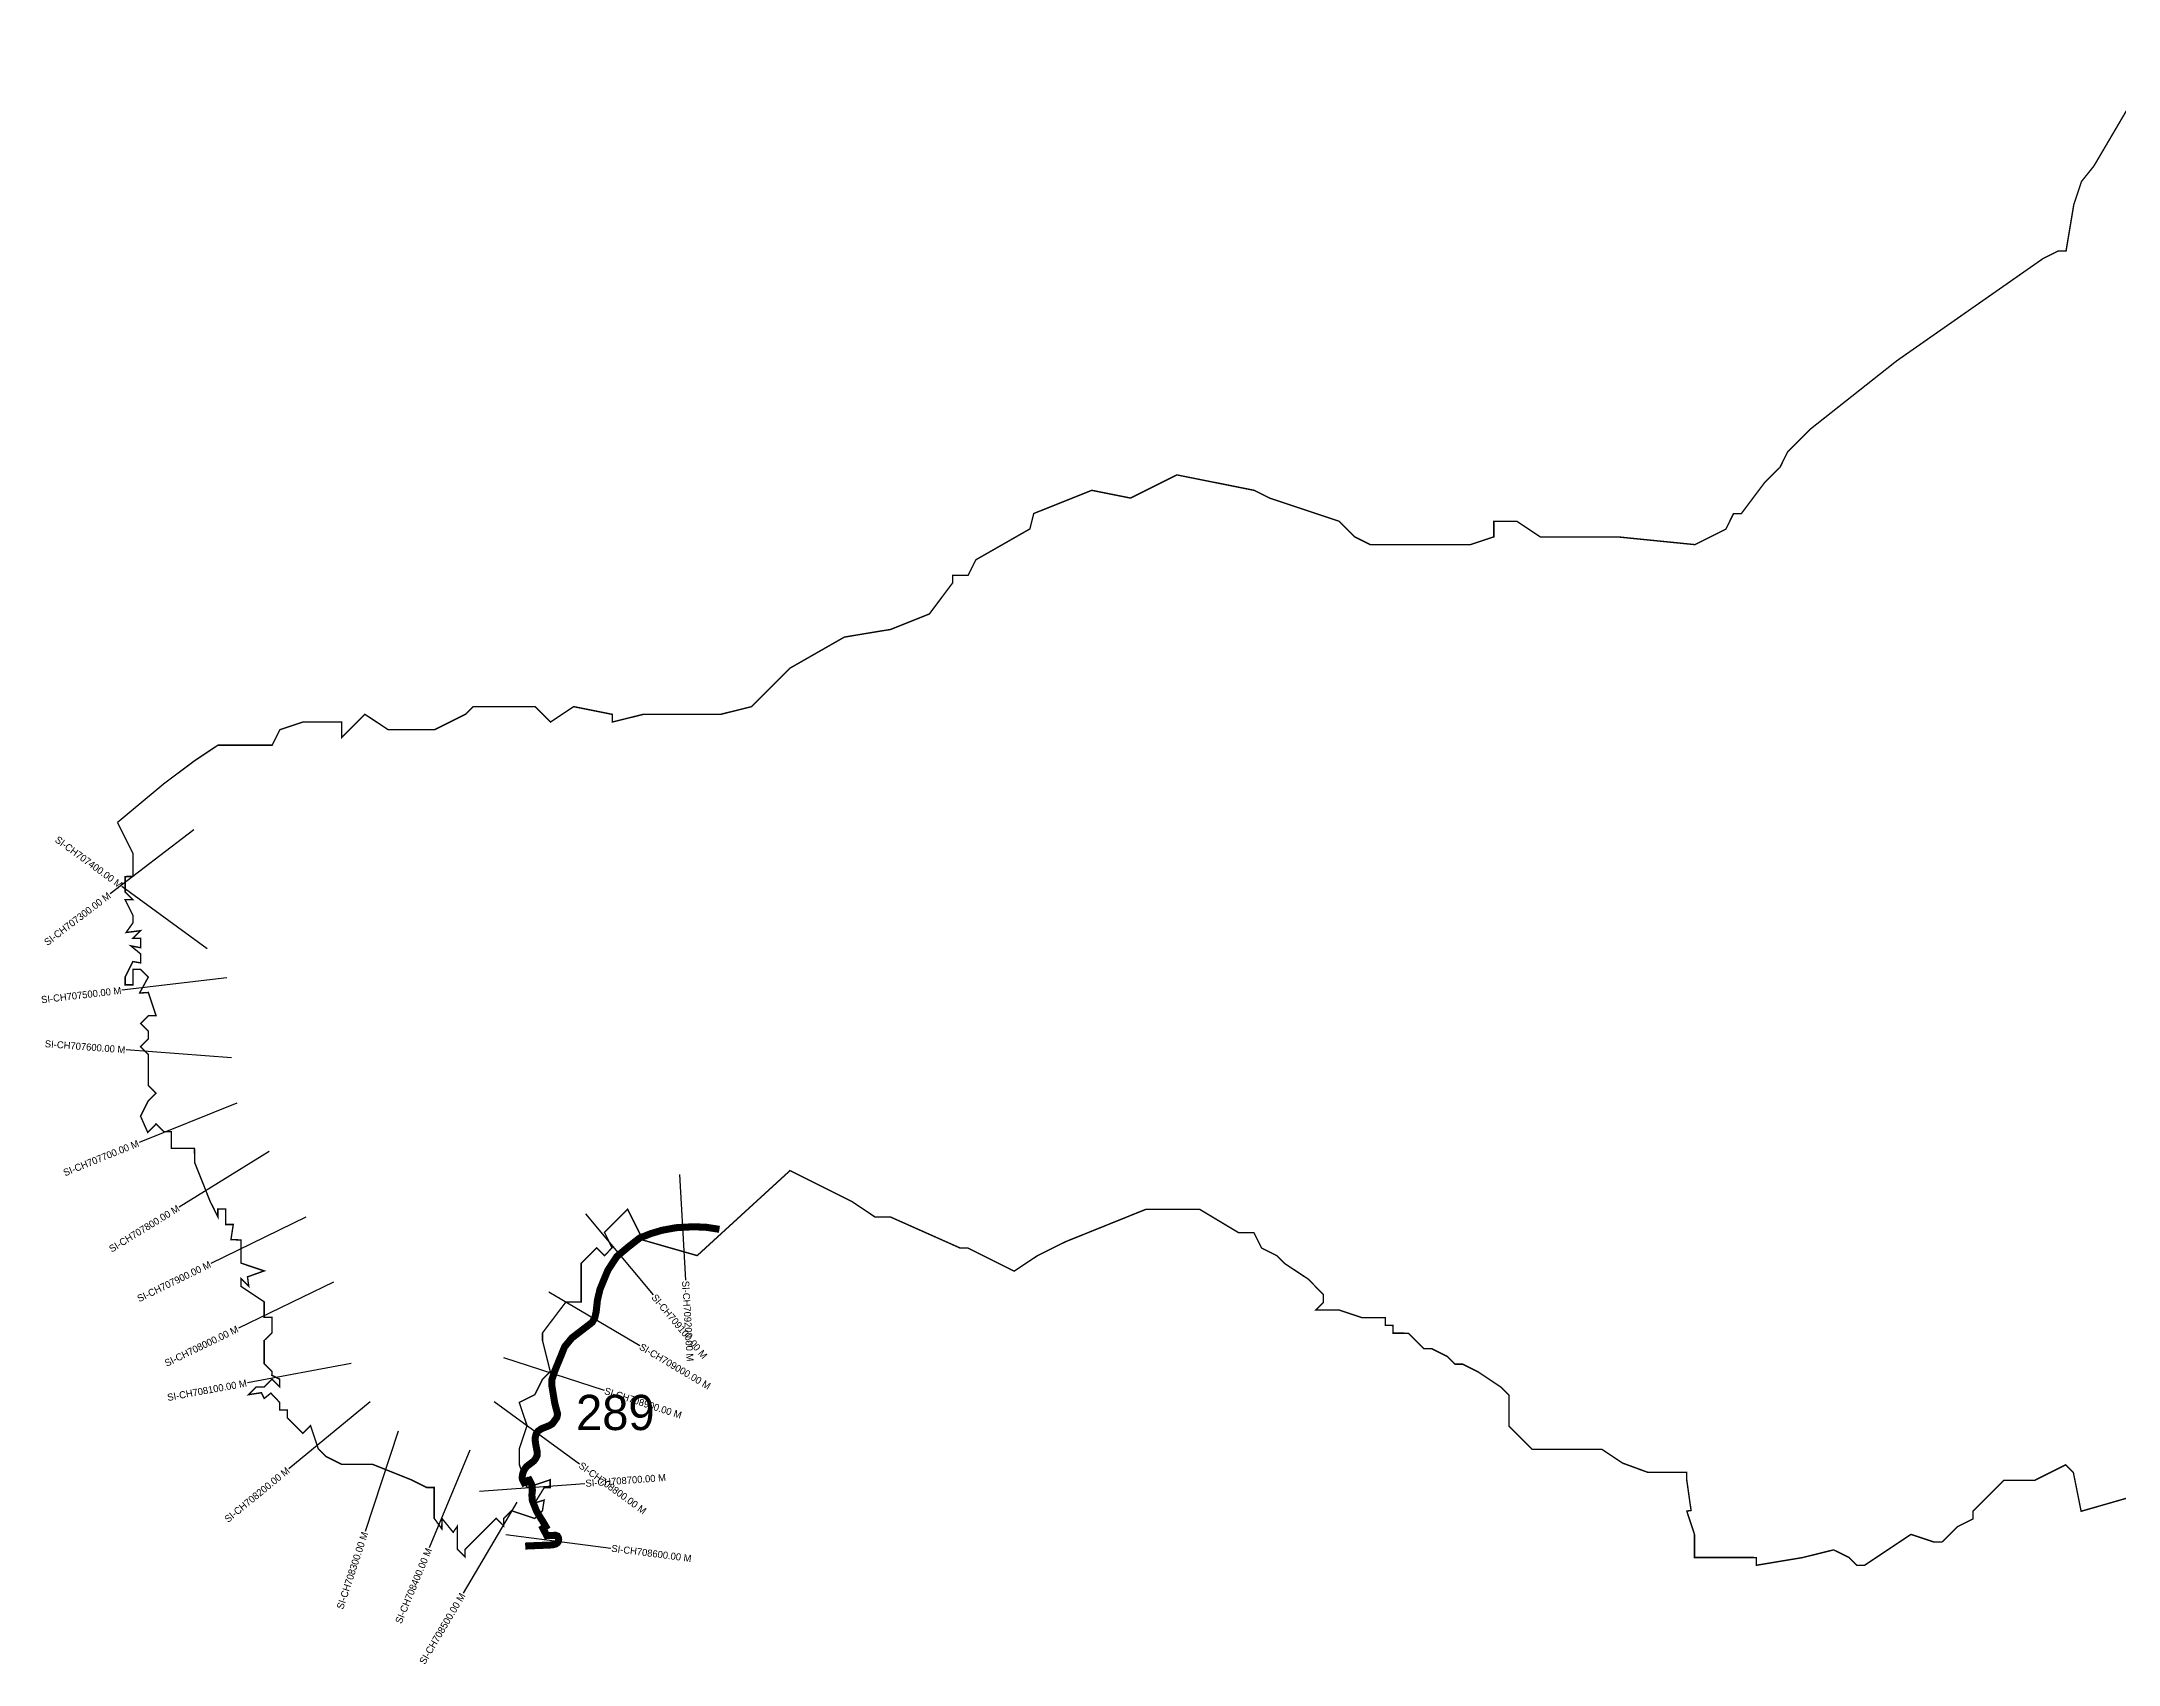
# Model space of a CAD drawing. Header units: metres. Extents: x 351169 to 357842, y 1752946 to 1757514.
# Drawn here: x 351169 to 354118, y 1753047 to 1755351 of the extents above; entities that cross this region are included whole.
import ezdxf
from ezdxf.enums import TextEntityAlignment as Align

# ---------------------------------------------------------------- set-up
doc = ezdxf.new("R2010")
doc.units = ezdxf.units.M
for name, color, linetype in [('ARTIFICIALLY PROTECTED', 4, 'Continuous'), ('CS', 134, 'Continuous'), ('CSMark', 6, 'Continuous')]:
    doc.layers.add(name, color=color, linetype=linetype)

msp = doc.modelspace()

# ---------------------------------------------------------------- linework, layer by layer
at = {"color": 6, "const_width": 2}
for points in [[(351276.5, 1754242.2), (351342.4, 1754297.1), (351386.3, 1754330), (351419.2, 1754351.9), (351496.1, 1754351.9), (351507.1, 1754373.8), (351540, 1754384.8), (351594.9, 1754384.8), (351594.9, 1754362.8), (351627.8, 1754395.7), (351660.8, 1754373.8), (351726.6, 1754373.7), (351770.5, 1754395.7), (351781.5, 1754406.7), (351869.4, 1754406.6), (351891.3, 1754384.7), (351924.2, 1754406.6), (351979.1, 1754395.6), (351979.1, 1754384.7), (352023, 1754395.6), (352132.8, 1754395.6), (352176.7, 1754406.5), (352231.7, 1754461.4), (352308.5, 1754505.3), (352341.4, 1754510.8), (352374.4, 1754516.2), (352429.3, 1754538.2), (352462.2, 1754582.1), (352462.2, 1754593), (352480.7, 1754593), (352484.2, 1754593), (352495.2, 1754615), (352572, 1754658.9), (352577.5, 1754680.8), (352659.9, 1754713.7), (352714.8, 1754702.7), (352780.6, 1754735.6), (352890.4, 1754713.7), (352912.4, 1754702.7), (353011.2, 1754669.7), (353033.1, 1754647.7), (353055.1, 1754636.7), (353197.8, 1754636.7), (353230.7, 1754647.6), (353230.7, 1754669.6), (353263.7, 1754669.6), (353296.6, 1754647.6), (353406.4, 1754647.6), (353516.2, 1754636.6), (353560.1, 1754658.5), (353571, 1754680.5), (353582, 1754680.5), (353615, 1754724.4), (353637, 1754746.3), (353647.9, 1754768.3), (353680.9, 1754801.2), (353803.1, 1754897.8), (354010.3, 1755042.6), (354032.3, 1755053.6), (354043.2, 1755053.6), (354054.2, 1755119.4), (354065.2, 1755152.3), (354082.8, 1755174.3), (354186.1, 1755349.9)], [(354141.4, 1753286.1), (354064.6, 1753264.1), (354053.6, 1753319), (354042.6, 1753330), (353998.7, 1753308), (353954.8, 1753308.1), (353910.9, 1753264.2), (353910.9, 1753253.2), (353888.9, 1753242.2), (353866.9, 1753220.3), (353856, 1753220.3), (353823, 1753231.3), (353757.1, 1753187.4), (353746.1, 1753187.4), (353735.2, 1753198.4), (353713.2, 1753209.3), (353669.3, 1753198.4), (353603.4, 1753187.4), (353603.4, 1753198.4), (353515.6, 1753198.5), (353515.6, 1753231.4), (353504.7, 1753264.3), (353510.8, 1753265.2), (353509, 1753277.6), (353504.7, 1753308.2), (353504.7, 1753319.2), (353449.8, 1753319.2), (353413.3, 1753332.6), (353383.9, 1753352.2), (353285.1, 1753352.2), (353252.2, 1753385.2), (353252.2, 1753429.1), (353241.2, 1753440.1), (353208.3, 1753462), (353186.4, 1753473), (353175.4, 1753473), (353164.4, 1753484), (353142.5, 1753495), (353131.5, 1753495), (353119.3, 1753507.2), (353109.5, 1753516.9), (353087.6, 1753517), (353087.6, 1753527.9), (353076.6, 1753528), (353076.6, 1753538.9), (353043.7, 1753538.9), (353010.8, 1753549.9), (352977.8, 1753549.9), (352988.8, 1753560.9), (352988.8, 1753571.9), (352966.9, 1753593.9), (352937.7, 1753613.3), (352933.9, 1753615.8), (352923, 1753626.8), (352901, 1753637.8), (352890.1, 1753659.7), (352868.1, 1753659.8), (352826.2, 1753684.9), (352813.2, 1753692.7), (352736.4, 1753692.7), (352622.3, 1753646.7), (352582.6, 1753626.9), (352549.7, 1753605), (352483.9, 1753637.9), (352472.9, 1753637.9), (352374.1, 1753681.9), (352352.1, 1753681.9), (352340.9, 1753689.4), (352319.2, 1753703.9), (352231.4, 1753747.8), (352099.6, 1753627.1), (352022.8, 1753649.1), (352000.8, 1753693), (351967.9, 1753660.1), (351978.8, 1753638.1), (351967.9, 1753627.1), (351956.9, 1753638.1), (351934.9, 1753616.2), (351934.9, 1753561.3), (351913.2, 1753561.3), (351880, 1753517.4), (351880, 1753506.4), (351891, 1753462.5), (351880, 1753451.5), (351869, 1753429.6), (351847, 1753418.6), (351858, 1753385.7), (351847, 1753352.7), (351847, 1753330.8), (351857.1, 1753300.6), (351858, 1753297.8), (351890.9, 1753308.8), (351890.9, 1753297.8), (351882.5, 1753297.8), (351869, 1753275.9), (351882.3, 1753280), (351879.9, 1753264.9), (351868.9, 1753253.9), (351836, 1753264.9), (351825, 1753254), (351825, 1753243), (351814.1, 1753254), (351801.3, 1753241.3), (351770.1, 1753210), (351770.1, 1753199.1), (351759.1, 1753210.1), (351759.1, 1753227.4), (351759.2, 1753243), (351753.1, 1753234.3), (351737.2, 1753254), (351737, 1753239.1), (351726.2, 1753254), (351726.2, 1753297.9), (351715.3, 1753297.9), (351693.3, 1753308.9), (351660.1, 1753322.2), (351638.4, 1753330.9), (351594.5, 1753330.9), (351572.6, 1753341.9), (351561.6, 1753352.8), (351550.6, 1753385.8), (351540.4, 1753375.6), (351539.6, 1753374.8), (351517.7, 1753396.8), (351517.7, 1753407.8), (351506.7, 1753407.8), (351506.7, 1753418.7), (351494.3, 1753431.8), (351484.8, 1753424.2), (351480.9, 1753432.4), (351462.8, 1753429.7), (351473.8, 1753440.7), (351484.8, 1753440.7), (351495.7, 1753451.7), (351506.7, 1753440.7), (351506.7, 1753451.7), (351495.7, 1753457.2), (351495.8, 1753462.7), (351484.8, 1753473.6), (351484.8, 1753506.6), (351495.8, 1753517.5), (351495.8, 1753539.5), (351484.8, 1753539.5), (351484.8, 1753561.5), (351451.9, 1753583.4), (351451.9, 1753594.4), (351462.9, 1753583.4), (351461.1, 1753596.9), (351484.8, 1753605.4), (351451.9, 1753616.4), (351451.9, 1753649.3), (351437.6, 1753649.8), (351440.9, 1753671.3), (351430, 1753671.3), (351430, 1753693.2), (351419, 1753693.2), (351419, 1753682.2), (351411.3, 1753697.7), (351408, 1753704.2), (351389.2, 1753751.5), (351386.1, 1753759.1), (351385.8, 1753779.3), (351353.1, 1753779.3), (351353.1, 1753803), (351342.2, 1753803), (351331.2, 1753814), (351319.5, 1753801.9), (351309.3, 1753825), (351320.2, 1753846.9), (351331.2, 1753857.9), (351320.2, 1753868.9), (351320.3, 1753905.5), (351320.3, 1753912.8), (351309.3, 1753923.8), (351320.3, 1753934.8), (351320.3, 1753945.8), (351309.3, 1753956.7), (351320.3, 1753967.7), (351331.3, 1753967.7), (351320.3, 1754000.7), (351307.9, 1753999.9), (351320.3, 1754022.6), (351309.3, 1754033.6), (351298.4, 1754033.6), (351298.4, 1754011.6), (351287.4, 1754011.6), (351287.4, 1754022.6), (351298.4, 1754044.6), (351309.5, 1754042.7), (351309.3, 1754055.5), (351295.5, 1754066.9), (351309.3, 1754064.3), (351309.4, 1754077.5), (351298.4, 1754077.5), (351309.4, 1754088.5), (351288.8, 1754085.9), (351296.2, 1754096.4), (351298.4, 1754099.5), (351298.4, 1754110.4), (351287.4, 1754132.4), (351298.4, 1754132.4), (351287.4, 1754143.4), (351287.4, 1754165.3), (351298.4, 1754165.5), (351298.4, 1754191.9), (351298.4, 1754198.2), (351276.5, 1754242.2)]]:
    msp.add_lwpolyline(points, dxfattribs=at)
at = {"layer": 'ARTIFICIALLY PROTECTED', "const_width": 10, "flags": 128}
msp.add_lwpolyline([(351855.4, 1753214.7), (351871.7, 1753215.4), (351890, 1753216.1), (351895.6, 1753216.7), (351898.9, 1753217.7), (351901.5, 1753219.6), (351902.5, 1753221.4), (351902.9, 1753224.3), (351902.5, 1753226.6), (351901.2, 1753229), (351898.3, 1753230), (351891.3, 1753229.7), (351886, 1753229.5), (351880.6, 1753239.9), (351884.6, 1753242.5), (351880.2, 1753250), (351877.2, 1753254.6), (351871.6, 1753264.1), (351865.6, 1753279.1), (351864.9, 1753287.2), (351865.6, 1753293.8), (351865, 1753301.4), (351861.6, 1753307.9), (351857.9, 1753305.9), (351857.4, 1753306.8), (351853.8, 1753304.9), (351853, 1753306.5), (351851.4, 1753309.4), (351851.1, 1753313), (351852.1, 1753318.1), (351853.9, 1753322.8), (351857.3, 1753327.6), (351864.6, 1753333.1), (351867.6, 1753335.5), (351870.1, 1753338.6), (351872.2, 1753342.9), (351872.5, 1753348.3), (351869.9, 1753361.4), (351869.5, 1753368.2), (351871.1, 1753374.4), (351873.7, 1753377.9), (351878.1, 1753381.1), (351889.9, 1753385.8), (351894.1, 1753388.5), (351900.3, 1753397.1), (351901.4, 1753402.3), (351897.5, 1753416.9), (351893.3, 1753441.9), (351893.4, 1753451.2), (351897.1, 1753462.5), (351911.5, 1753497.8), (351921.7, 1753510.2), (351941.1, 1753525.1), (351950.5, 1753532.4), (351954.2, 1753538.8), (351956.2, 1753547.7), (351958, 1753564.1), (351961.6, 1753579.3), (351972.8, 1753606.4), (351985.5, 1753625.8), (352001.5, 1753639.2), (352018.1, 1753652.2), (352034, 1753658.4), (352048, 1753662.6), (352049.4, 1753663), (352069.4, 1753666.7), (352092.5, 1753668), (352111.2, 1753667.5), (352131.2, 1753664.4)], dxfattribs=at)
at = {"layer": 'CS'}
for p, q in [((351385.1, 1754231.7), (351265.9, 1754140.6)), ((351404, 1754062.8), (351282.9, 1754151.3)), ((351431.7, 1754021.3), (351282.8, 1754003.8)), ((351438.2, 1753907.7), (351288.6, 1753919.2)), ((351446.2, 1753843.7), (351307.1, 1753787.5)), ((351491.8, 1753774.7), (351364, 1753696)), ((352074.4, 1753742.1), (352083, 1753592.3)), ((351543.9, 1753681.5), (351409.1, 1753615.8)), ((351941.1, 1753686.4), (352037.2, 1753571.2)), ((351583.1, 1753589.6), (351448.1, 1753524.1)), ((351888.9, 1753575.6), (352018.1, 1753499.4)), ((351608.4, 1753473.7), (351460.9, 1753446.5)), ((351824.7, 1753482.4), (351967.3, 1753435.9)), ((351635.5, 1753419.6), (351519.6, 1753324.5)), ((351811.5, 1753419.9), (351932.6, 1753331.4)), ((351675, 1753377.9), (351628.2, 1753235.4)), ((351776.6, 1753350.7), (351719.2, 1753212.1)), ((351790.4, 1753292.5), (351940, 1753303.6)), ((351843.5, 1753276.8), (351767.3, 1753147.7)), ((351828.1, 1753231.3), (351976.9, 1753211.9))]:
    msp.add_line(p, q, dxfattribs=at)

# ---------------------------------------------------------------- texts
at = {"insert": (351927.6, 1753429.4), "char_height": 50, "attachment_point": 1}
msp.add_mtext_dynamic_manual_height_columns('289', width=84.374, gutter_width=1, heights=[74.2], dxfattribs=at)
at = {"layer": 'CSMark'}
for s, rotation, p in [('SI-CH707400.00 M', 323.8459, (351282.1, 1754151.9)), ('SI-CH707300.00 M', 37.3615, (351265.1, 1754140)), ('SI-CH707500.00 M', 6.6903, (351281.8, 1754003.7)), ('SI-CH707600.00 M', 355.6037, (351287.6, 1753919.3)), ('SI-CH707700.00 M', 22.0122, (351306.2, 1753787.1)), ('SI-CH707800.00 M', 31.6167, (351363.2, 1753695.5)), ('SI-CH707900.00 M', 25.9598, (351408.2, 1753615.4)), ('SI-CH708000.00 M', 25.8981, (351447.2, 1753523.6)), ('SI-CH708100.00 M', 10.4498, (351459.9, 1753446.3)), ('SI-CH708200.00 M', 39.3831, (351518.8, 1753323.8)), ('SI-CH708300.00 M', 71.7912, (351627.9, 1753234.4)), ('SI-CH708400.00 M', 67.5051, (351718.8, 1753211.2)), ('SI-CH708500.00 M', 59.4547, (351766.8, 1753146.8))]:
    msp.add_text(s, height=10, rotation=rotation, dxfattribs=at).set_placement(p, align=Align.MIDDLE_RIGHT)
for s, rotation, p in [('SI-CH709200.00 M', 273.2891, (352083.1, 1753591.3)), ('SI-CH709100.00 M', 309.8235, (352037.8, 1753570.5)), ('SI-CH709000.00 M', 329.4311, (352018.9, 1753498.9)), ('SI-CH708900.00 M', 341.9645, (351968.3, 1753435.6)), ('SI-CH708800.00 M', 323.8296, (351933.4, 1753330.8)), ('SI-CH708700.00 M', 4.2591, (351941, 1753303.7)), ('SI-CH708600.00 M', 352.5642, (351977.9, 1753211.8))]:
    msp.add_text(s, height=10, rotation=rotation, dxfattribs=at).set_placement(p, align=Align.MIDDLE_LEFT)

doc.saveas('drawing.dxf')
